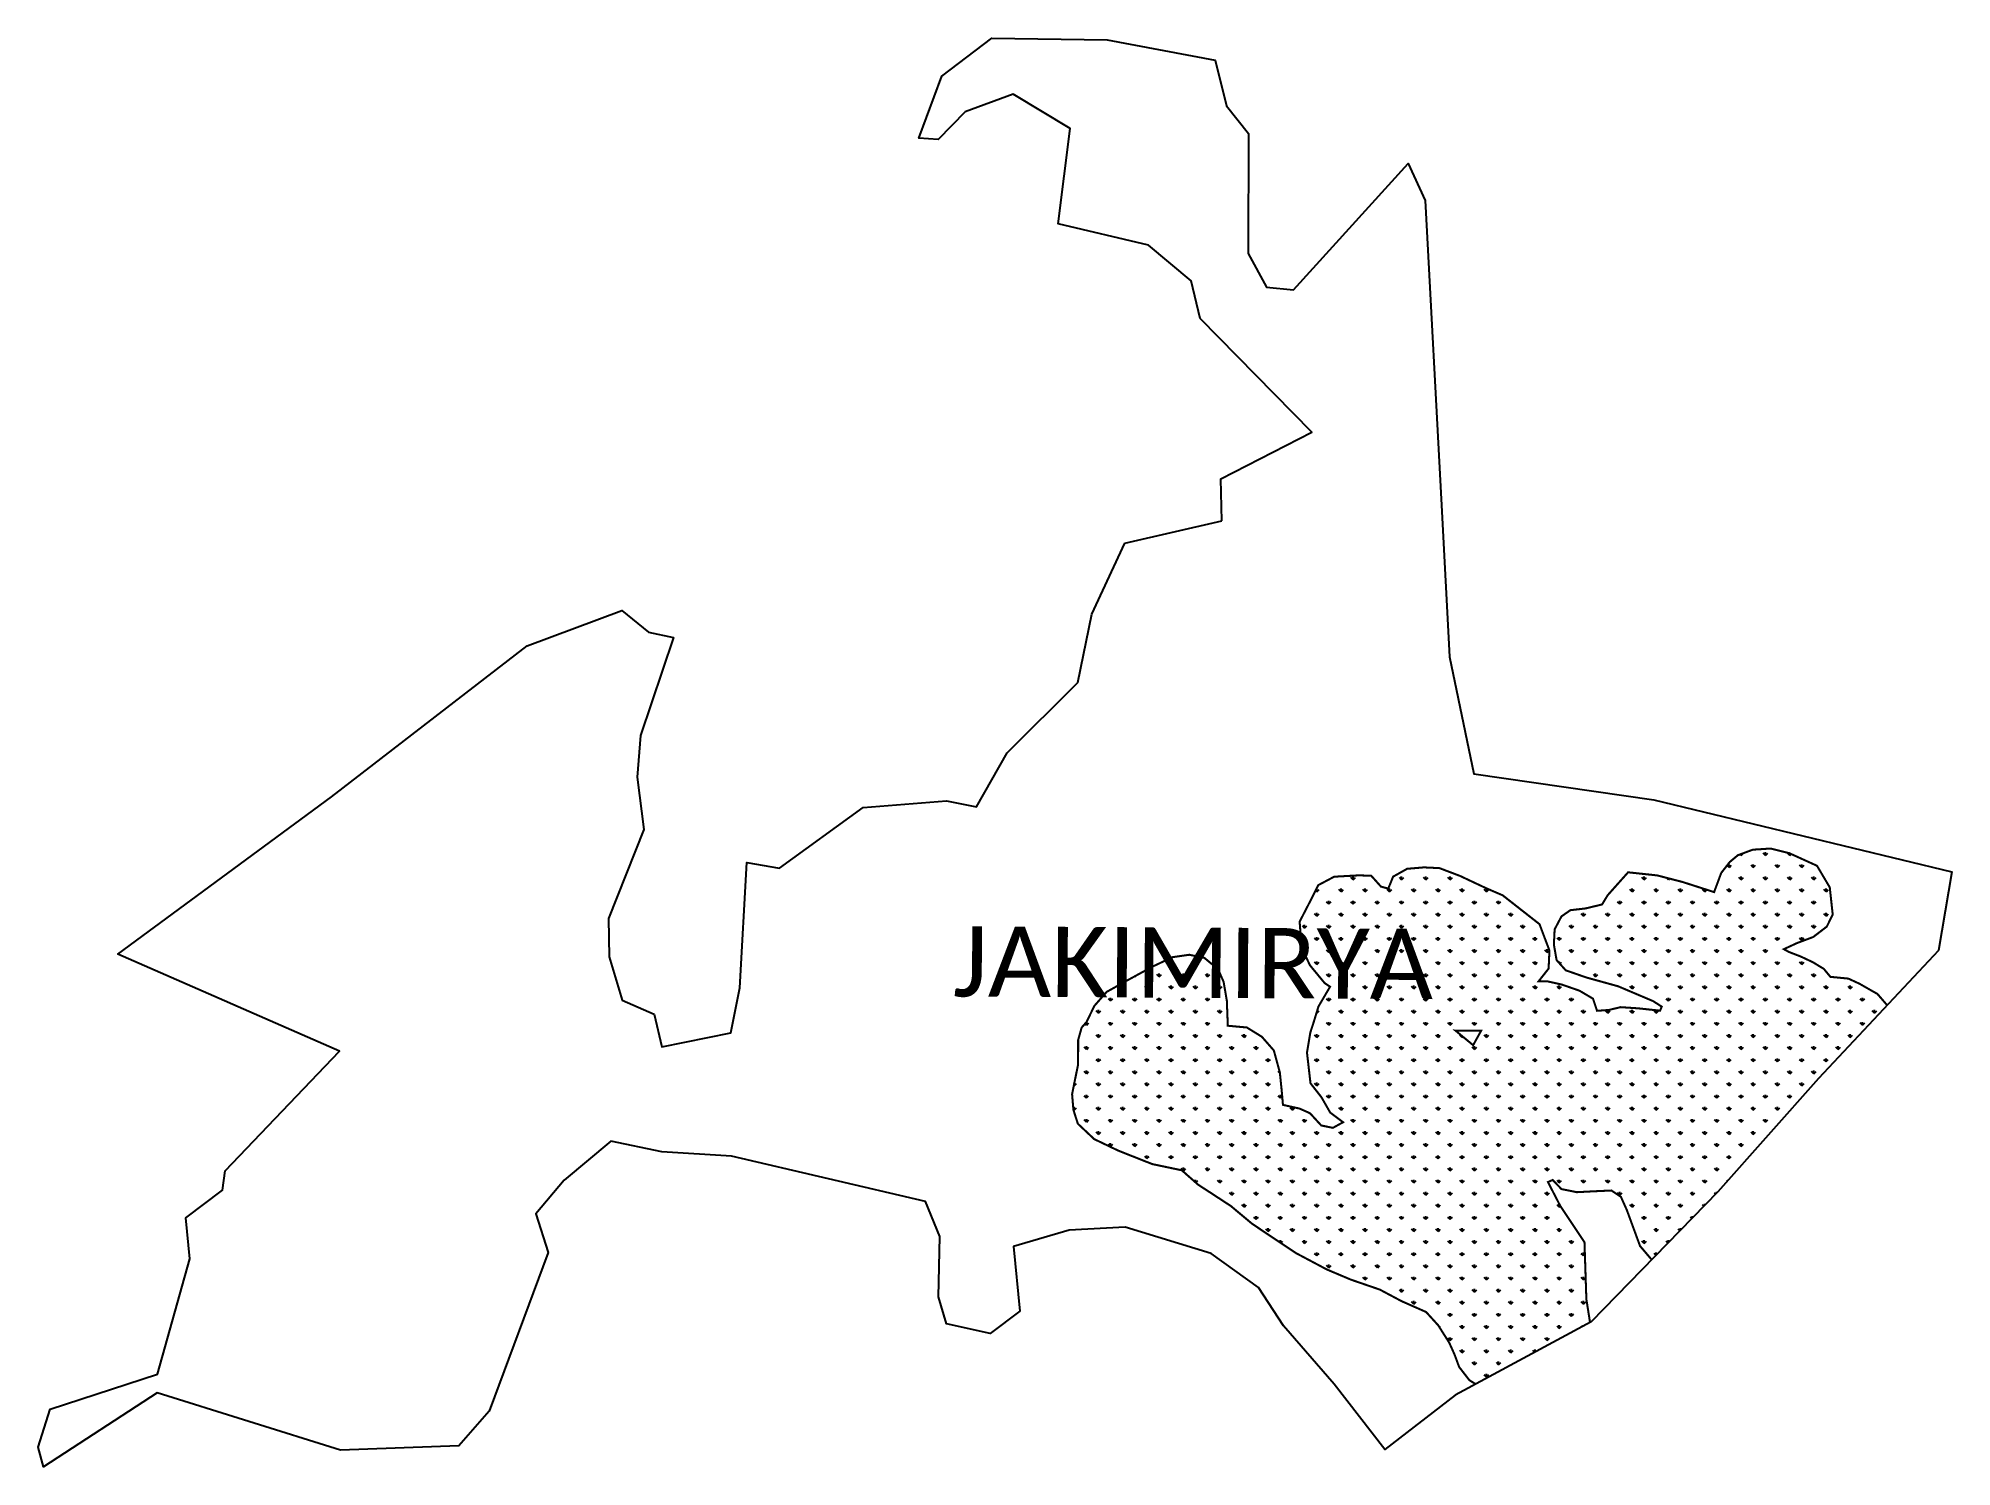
# Model space of a CAD drawing. Header units: metres. Extents: x 314786 to 317620, y 1882632 to 1884747.
import ezdxf

# ---------------------------------------------------------------- set-up
doc = ezdxf.new("R2010")
doc.units = ezdxf.units.M
for name, color, linetype in [('MANGROOVES', 112, 'Continuous'), ('village', 3, 'Continuous'), ('VILLAGE NAME', 250, 'Continuous')]:
    doc.layers.add(name, color=color, linetype=linetype)
doc.styles.get("Standard").update_dxf_attribs({"font": 'simplex.shx'})

msp = doc.modelspace()

# ---------------------------------------------------------------- hatches: boundary and pattern name
at = {"layer": 'MANGROOVES'}
h = msp.add_hatch(dxfattribs=at)
h.set_pattern_fill('GRASS', color=256)
h.paths.add_polyline_path([(317422.8, 1883206.4), (317524.6, 1883315.1), (317510.3, 1883331.7), (317483.8, 1883346.8), (317467.2, 1883354.5), (317440.6, 1883357.1), (317430.8, 1883368.9), (317414.7, 1883378.7), (317396.4, 1883387.3), (317379.2, 1883393.9), (317371.6, 1883398.1), (317391.3, 1883407.2), (317415.1, 1883416.1), (317435.1, 1883431.4), (317444, 1883449.2), (317439.6, 1883489.6), (317420.7, 1883521.6), (317379.5, 1883540.3), (317351.9, 1883547.1), (317325.6, 1883545.4), (317303.5, 1883537.2), (317291.7, 1883527.4), (317278.9, 1883511.1), (317268.3, 1883482.6), (317221.5, 1883497.6), (317184.1, 1883507.3), (317140.9, 1883511.9), (317110.6, 1883477.9), (317102.4, 1883464.3), (317077.9, 1883458.4), (317055.4, 1883455.8), (317042.2, 1883446.6), (317032.1, 1883427.4), (317031, 1883404.9), (317035, 1883381.9), (317048.5, 1883366.8), (317078.9, 1883356.2), (317126.2, 1883343.1), (317178.1, 1883321.1), (317190.7, 1883313), (317188.3, 1883307), (317155.5, 1883310.5), (317129.7, 1883312.2), (317112.7, 1883308.1), (317094.9, 1883306.8), (317089, 1883324.7), (317068.9, 1883336.6), (317042.7, 1883345.7), (317020.7, 1883350.6), (317008.5, 1883350.7), (317023.2, 1883369.4), (317024.4, 1883396.1), (317009.7, 1883435.1), (316955.2, 1883477.8), (316930.8, 1883488.3), (316892.1, 1883506.5), (316861.5, 1883518.1), (316838.5, 1883519.2), (316813.6, 1883517.1), (316792.9, 1883505.5), (316785.7, 1883487.8), (316774.9, 1883490.7), (316760.5, 1883506.8), (316742.2, 1883507.4), (316705.6, 1883505.4), (316682, 1883492.9), (316669.6, 1883468.2), (316654.4, 1883438.8), (316657.3, 1883400.6), (316669.7, 1883374.2), (316691.5, 1883347.8), (316699.5, 1883342.5), (316682.3, 1883313.2), (316675.6, 1883291.2), (316670.3, 1883274.8), (316665.3, 1883244.8), (316670.5, 1883199.5), (316686.8, 1883178.7), (316699.7, 1883156.1), (316718.8, 1883141.8), (316703.7, 1883133.5), (316686.4, 1883137), (316669.8, 1883155.1), (316654.3, 1883162), (316629.7, 1883167.5), (316627.8, 1883189), (316625.1, 1883215.4), (316616.2, 1883248.1), (316598.4, 1883268.4), (316576.2, 1883282.1), (316548, 1883284.7), (316546.6, 1883321.7), (316541.8, 1883349.7), (316533.7, 1883368.3), (316513.3, 1883385.2), (316491, 1883389.8), (316466, 1883386.2), (316436.2, 1883372.1), (316399.6, 1883352.1), (316368.4, 1883334.7), (316350.3, 1883314), (316339, 1883290.6), (316331.5, 1883281.9), (316326.4, 1883263.7), (316326.3, 1883227.5), (316317.4, 1883183.4), (316319.3, 1883160.2), (316325.9, 1883139.6), (316350.1, 1883116.8), (316386.1, 1883099.6), (316436.2, 1883079.8), (316479.9, 1883070.6), (316504.2, 1883049.2), (316520.9, 1883038.4), (316552.7, 1883017.6), (316583.9, 1882991.5), (316648.6, 1882948.2), (316694.8, 1882923.7), (316730.3, 1882908.7), (316773.3, 1882893.9), (316805.2, 1882876.9), (316841.7, 1882860.8), (316859.7, 1882841), (316876, 1882815.3), (316883.8, 1882797.9), (316890.7, 1882779.3), (316905.8, 1882759.8), (316915.1, 1882754), (317084.5, 1882845.5), (317079.1, 1882879.7), (317076.3, 1882964.2), (317040.6, 1883017.6), (317022.2, 1883053.2), (317029.2, 1883056.3), (317042.2, 1883042.8), (317064.9, 1883038.2), (317089.8, 1883039.5), (317116.3, 1883040.7), (317130.3, 1883031.3), (317139.1, 1883011.6), (317158.6, 1882958.5), (317175.8, 1882938.3), (317273.7, 1883038.5)])
h.paths.add_polyline_path([(316911.4, 1883255.9), (316885.1, 1883277.6), (316923.2, 1883277.2)], flags=16)

# ---------------------------------------------------------------- linework, layer by layer
at = {"color": 3, "flags": 128}
msp.add_lwpolyline([(316395.7, 1883999.5), (316539.4, 1884032.4)], dxfattribs=at)
at = {"layer": 'MANGROOVES', "const_width": 3.02, "flags": 128}
for points in [[(317524.6, 1883315.1), (317510.3, 1883331.7), (317483.8, 1883346.8), (317467.2, 1883354.5), (317440.6, 1883357.1), (317430.8, 1883368.9), (317414.7, 1883378.7), (317396.4, 1883387.3), (317379.2, 1883393.9), (317371.6, 1883398.1), (317391.3, 1883407.2), (317415.1, 1883416.1), (317435.1, 1883431.4), (317444, 1883449.2), (317439.6, 1883489.6), (317420.7, 1883521.6), (317379.5, 1883540.3), (317351.9, 1883547.1), (317325.6, 1883545.4), (317303.5, 1883537.2), (317291.7, 1883527.4), (317278.9, 1883511.1), (317268.3, 1883482.6), (317221.5, 1883497.6), (317184.1, 1883507.3), (317140.9, 1883511.9), (317110.6, 1883477.9), (317102.4, 1883464.3), (317077.9, 1883458.4), (317055.4, 1883455.8), (317042.2, 1883446.6), (317032.1, 1883427.4), (317031, 1883404.9), (317035, 1883381.9), (317048.5, 1883366.8), (317078.9, 1883356.2), (317126.2, 1883343.1), (317178.1, 1883321.1), (317190.7, 1883313), (317188.3, 1883307), (317155.5, 1883310.5), (317129.7, 1883312.2), (317112.7, 1883308.1), (317094.9, 1883306.8), (317089, 1883324.7), (317068.9, 1883336.6), (317042.7, 1883345.7), (317020.7, 1883350.6), (317008.5, 1883350.7), (317023.2, 1883369.4), (317024.4, 1883396.1), (317009.7, 1883435.1), (316955.2, 1883477.8), (316930.8, 1883488.3), (316892.1, 1883506.5), (316861.5, 1883518.1), (316838.5, 1883519.2), (316813.6, 1883517.1), (316792.9, 1883505.5), (316785.7, 1883487.8), (316774.9, 1883490.7), (316760.5, 1883506.8), (316742.2, 1883507.4), (316705.6, 1883505.4), (316682, 1883492.9), (316669.6, 1883468.2), (316654.4, 1883438.8), (316657.3, 1883400.6), (316669.7, 1883374.2), (316691.5, 1883347.8), (316699.5, 1883342.5), (316682.3, 1883313.2), (316675.6, 1883291.2), (316670.3, 1883274.8), (316665.3, 1883244.8), (316670.5, 1883199.5), (316686.8, 1883178.7), (316699.7, 1883156.1), (316718.8, 1883141.8), (316703.7, 1883133.5), (316686.4, 1883137), (316669.8, 1883155.1), (316654.3, 1883162), (316629.7, 1883167.5), (316627.8, 1883189), (316625.1, 1883215.4), (316616.2, 1883248.1), (316598.4, 1883268.4), (316576.2, 1883282.1), (316548, 1883284.7), (316546.6, 1883321.7), (316541.8, 1883349.7), (316533.7, 1883368.3), (316513.3, 1883385.2), (316491, 1883389.8), (316466, 1883386.2), (316436.2, 1883372.1), (316399.6, 1883352.1), (316368.4, 1883334.7), (316350.3, 1883314), (316339, 1883290.6), (316331.5, 1883281.9), (316326.4, 1883263.7), (316326.3, 1883227.5), (316317.4, 1883183.4), (316319.3, 1883160.2), (316325.9, 1883139.6), (316350.1, 1883116.8), (316386.1, 1883099.6), (316436.2, 1883079.8), (316479.9, 1883070.6), (316504.2, 1883049.2), (316520.9, 1883038.4), (316552.7, 1883017.6), (316583.9, 1882991.5), (316648.6, 1882948.2), (316694.8, 1882923.7), (316730.3, 1882908.7), (316773.3, 1882893.9), (316805.2, 1882876.9), (316841.7, 1882860.8), (316859.7, 1882841), (316876, 1882815.3), (316883.8, 1882797.9), (316890.7, 1882779.3), (316905.8, 1882759.8), (316915.1, 1882754)], [(317084.5, 1882845.5), (317079.1, 1882879.7), (317076.3, 1882964.2), (317040.6, 1883017.6), (317022.2, 1883053.2), (317029.2, 1883056.3), (317042.2, 1883042.8), (317064.9, 1883038.2), (317089.8, 1883039.5), (317116.3, 1883040.7), (317130.3, 1883031.3), (317139.1, 1883011.6), (317158.6, 1882958.5), (317175.8, 1882938.3)]]:
    msp.add_lwpolyline(points, dxfattribs=at)
msp.add_lwpolyline([(316885.1, 1883277.6), (316911.4, 1883255.9), (316923.2, 1883277.2)], close=True, dxfattribs=at)
at = {"layer": 'village', "color": 3}
for points in [[(316539.4, 1884032.4, 0), (316537.7, 1884094.5, 0), (316672.7, 1884163.6, 0), (316507.2, 1884331.8, 0), (316493.7, 1884387.9, 0), (316430.5, 1884440.7, 0), (316296.6, 1884472, 0), (316314.6, 1884613.6, 0), (316230, 1884664.1, 0), (316158.9, 1884637.9, 0), (316119, 1884597, 0), (316090.4, 1884599, 0), (316124.4, 1884691, 0), (316198.6, 1884747, 0), (316369.3, 1884744.8, 0), (316529.3, 1884714.4, 0), (316546.2, 1884646.9, 0), (316578.6, 1884606.2, 0), (316578.4, 1884428.3, 0), (316605.2, 1884378.5, 0), (316645.1, 1884374.7, 0), (316815, 1884561.7, 0), (316840.3, 1884506.6, 0), (316864.3, 1884055.4, 0), (316876.2, 1883830.9, 0), (316912.5, 1883657.5, 0), (317179.2, 1883619.4, 0), (317620.3, 1883512.6, 0), (317600.5, 1883396, 0), (317422.8, 1883206.4, 0), (317273.7, 1883038.5, 0), (317086, 1882846.3, 0), (316884.8, 1882737.6, 0), (316780.4, 1882657.2, 0), (316705.8, 1882754.1, 0), (316630.4, 1882840.2, 0), (316593.6, 1882897.3, 0), (316523.5, 1882947.6, 0), (316395.8, 1882986.4, 0), (316313, 1882982, 0), (316230.4, 1882957.8, 0), (316240.2, 1882861.9, 0), (316196.1, 1882829.1, 0), (316131.5, 1882843.1, 0), (316119.7, 1882883.2, 0), (316121.6, 1882972.8, 0)], [(316121.6, 1882972.8, 0), (316100.1, 1883024.2, 0), (315812.7, 1883091.3, 0), (315709.7, 1883097.9, 0), (315634, 1883113.8, 0), (315565.2, 1883055.8, 0), (315523.3, 1883006.2, 0), (315541.3, 1882949.1, 0), (315453.8, 1882714, 0), (315409.3, 1882662.8, 0), (315233.8, 1882656.3, 0), (314962.1, 1882741.3, 0), (314793.7, 1882631.6, 0), (314786.1, 1882660.6, 0), (314804, 1882716.7, 0), (314962.7, 1882768.8, 0), (315010.8, 1882939.4, 0), (315004.7, 1883000.3, 0), (315059.1, 1883041.3, 0), (315062.9, 1883069.9, 0), (315232.3, 1883246.8, 0), (314903.8, 1883390.8, 0), (315220.4, 1883623.5, 0), (315510.1, 1883847.4, 0), (315650.5, 1883899.7, 0), (315689.9, 1883867.4, 0), (315727, 1883859.7, 0), (315678.2, 1883714.4, 0), (315673, 1883652.7, 0), (315683.2, 1883575.3, 0), (315630.9, 1883443.4, 0), (315631.9, 1883386.7, 0), (315650.9, 1883322.8, 0), (315698.5, 1883301.7, 0), (315709.5, 1883253.5, 0), (315812, 1883274.1, 0), (315825.2, 1883340.9, 0), (315835.7, 1883526.2, 0), (315884.1, 1883517.8, 0), (316007.9, 1883608.1, 0), (316131.6, 1883617.8, 0), (316176, 1883608.7, 0), (316221.4, 1883689, 0), (316325.9, 1883793.1, 0), (316346.4, 1883894.4, 0), (316395.7, 1883999.5, 0)]]:
    msp.add_polyline3d(points, dxfattribs=at)

# ---------------------------------------------------------------- texts
at = {"layer": 'VILLAGE NAME', "insert": (316141.4, 1883432.1), "char_height": 104.042, "attachment_point": 1, "rotation": 359.6762}
msp.add_mtext_dynamic_manual_height_columns('{\\fCalibri|b0|i0|c0|p34;JAKIMIRYA}', width=1142.412, gutter_width=520.2, heights=[0], dxfattribs=at)

doc.saveas('drawing.dxf')
